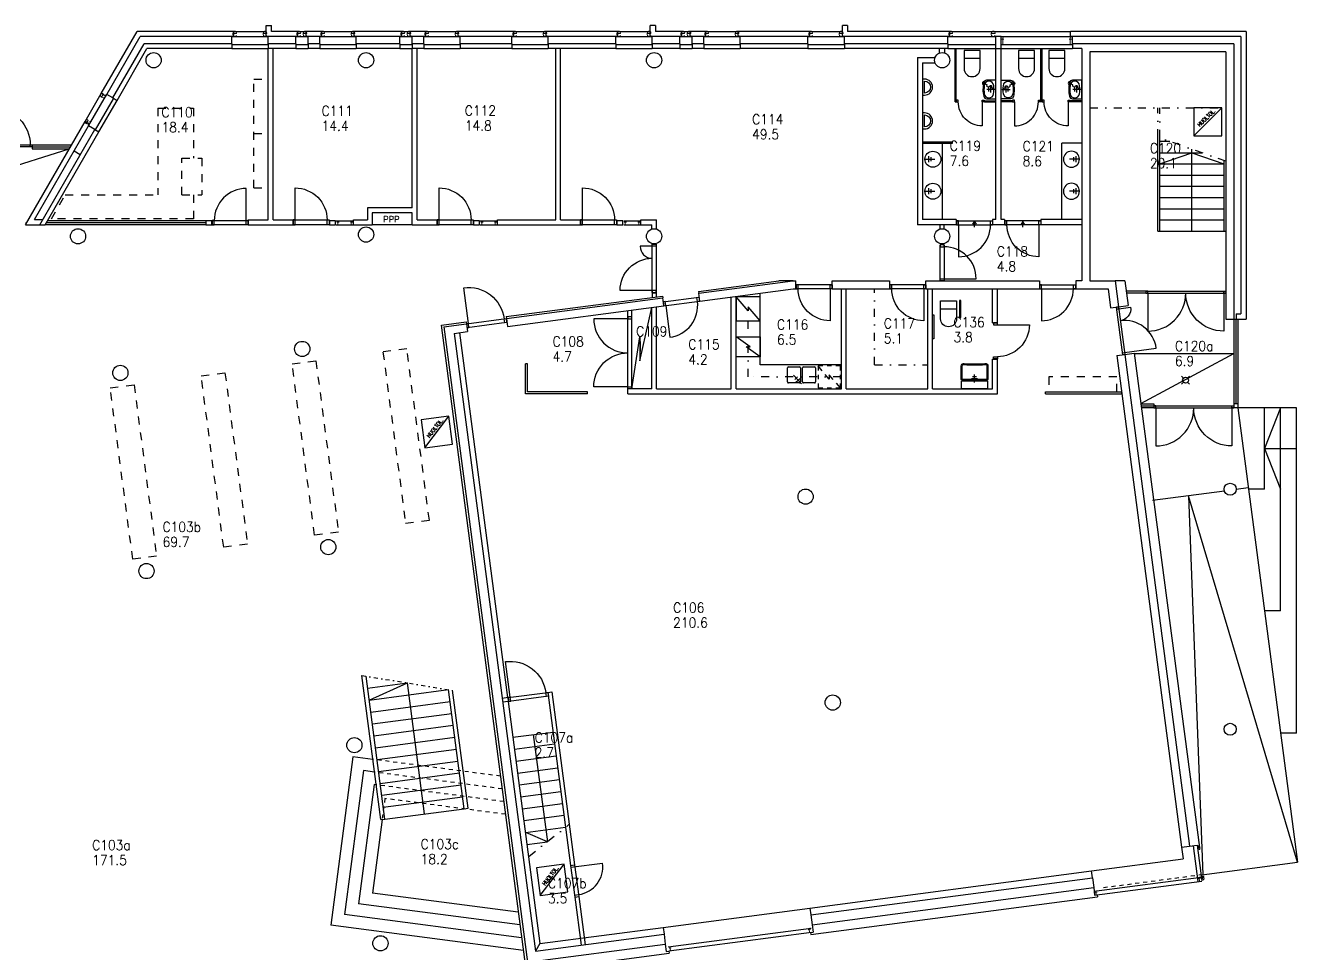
# Model space of a CAD drawing. Extents: x 8540 to 123584, y 9876 to 72527.
# Drawn here: x 91785 to 123584, y 41690 to 64910 of the extents above; entities that cross this region are included whole.
import ezdxf
from ezdxf.enums import TextEntityAlignment as Align

# ---------------------------------------------------------------- set-up
doc = ezdxf.new("R2010")
doc.units = 0
doc.header["$LTSCALE"] = 100
doc.header["$MEASUREMENT"] = 0
for name, pattern in [('KL', [2, 1, -1]), ('KP', [4, 2, -2]), ('PKL', [3, 1, -1, 0, -1]), ('PKP', [6, 2, -2, 0, -2])]:
    doc.linetypes.add(name, pattern=pattern)
for name, color, linetype in [('ART1100T0', 7, 'CONTINUOUS'), ('ART1100T3', 7, 'CONTINUOUS'), ('ART1100TB', 7, 'CONTINUOUS'), ('M00402', 7, 'CONTINUOUS'), ('M06001', 7, 'CONTINUOUS'), ('M06037', 8, 'CONTINUOUS'), ('M06041', 8, 'CONTINUOUS'), ('M06051', 3, 'CONTINUOUS'), ('M06080', 253, 'CONTINUOUS'), ('M06081', 8, 'CONTINUOUS')]:
    doc.layers.add(name, color=color, linetype=linetype)
doc.styles.add('S', font='ROMANS.shx', dxfattribs={"width": 0.8})
doc.styles.get("Standard").update_dxf_attribs({"font": 'simplex.shx'})

# ---------------------------------------------------------------- blocks, each defined once
blk = doc.blocks.new('AIOA_SAVE1')
at = {"layer": 'M06081'}
for p, q in [((0, 0), (200, 0)), ((100, 75), (100, -75)), ((150, 50), (150, -50))]:
    blk.add_line(p, q, dxfattribs=at)
blk = doc.blocks.new('AIOA_SAVS1')
at = {"layer": 'M06081'}
blk.add_lwpolyline([(0, 0), (75, -43, 1), (136, -78, -1), (198, -113), (238, -137, 1.000186), (310, -178, 1.000186), (238, -137)], format="xyb", dxfattribs=at)
blk.add_blockref('AIOA_SAVE1', (0, 0), dxfattribs=at)
blk = doc.blocks.new('AIOA_PA11151S')
at = {"layer": 'M06081'}
for points in [[(0, -235), (233.504465, -230.487788, 0.350048), (305.602562, -170.874783, 0.111918), (306.134213, 170.656116, 0.350852), (233.992412, 230.479271), (0, 235)], [(58.106337, 107.884253, 0.074902), (57.037671, -92.42681, 0.996701), (292.962329, -92.42681, 0.074902), (291.893663, 107.884253, 0.873578)]]:
    blk.add_lwpolyline(points, format="xyb", close=True, dxfattribs=at)
blk.add_blockref('AIOA_SAVS1', (25, 0), dxfattribs=at)
blk = doc.blocks.new('AIOA_SAUR1')
at = {"layer": 'M06081'}
for points in [[(50, -200, 1), (50, 200), (0, 200), (0, -200)], [(50, -150), (50, 150, -1)]]:
    blk.add_lwpolyline(points, format="xyb", close=True, dxfattribs=at)
blk = doc.blocks.new('AIOA_SAWC1')
at = {"layer": 'M06081'}
blk.add_line((250, -200), (250, 200), dxfattribs=at)
blk.add_lwpolyline([(50, 200), (500, 200, -1), (500, -200), (50, -200)], format="xyb", close=True, dxfattribs=at)
blk = doc.blocks.new('AIOA_IKK-C')
at = {"layer": 'M06041', "linetype": 'ByBlock'}
for p, q in [((0, 0), (1000, 0)), ((0, -100), (1000, -100))]:
    blk.add_line(p, q, dxfattribs=at)
at = {"layer": 'M06037', "width": 0.9, "flags": 8}
for p in [(50, 0), (950, 0)]:
    blk.add_attdef('SARANA', text='', height=50, dxfattribs=at).set_placement(p, align=Align.MIDDLE)
at = {"layer": 'M06037', "width": 0.9}
for tag, p, flags in [('IKKKDI', (50, -700), 8), ('IKKNRO', (50, -850), 8), ('IKKYLE', (50, -1000), 9)]:
    blk.add_attdef(tag, p, '', height=125, dxfattribs=dict(at, flags=flags))
at = {"layer": 'M06041', "flags": 8}
blk.add_attdef('E', (0, 0), '', height=100, dxfattribs=at)
blk.add_attdef('E', text='', height=100, dxfattribs=at).set_placement((500, 0), align=Align.CENTER)
blk.add_attdef('E', text='', height=100, dxfattribs=at).set_placement((1000, 0), align=Align.RIGHT)
blk = doc.blocks.new('AIOA_TA7')
at = {"layer": 'M06080'}
for p, q in [((-350, 175), (-350, 525)), ((-325, 550), (-50, 550)), ((0, 125), (-202, 348)), ((-25, 525), (-25, 175)), ((25, 175), (25, 525)), ((50, 550), (325, 550)), ((350, 525), (350, 175)), ((-50, 150), (-325, 150)), ((-172, 239), (-98, 307)), ((-140, 167), (-29, 268)), ((325, 150), (50, 150))]:
    blk.add_line(p, q, dxfattribs=at)
for centre, start, end in [((-325, 525), 90, 180), ((-50, 525), 360, 90), ((50, 525), 90, 180), ((325, 525), 360, 90), ((-325, 175), 180, 270), ((-50, 175), 270, 360), ((50, 175), 180, 270), ((325, 175), 270, 360)]:
    blk.add_arc(centre, 25, start, end, dxfattribs=at)
blk = doc.blocks.new('AIOA_IKK-B')
at = {"layer": 'M06041', "linetype": 'ByBlock'}
for p, q in [((0, 100), (1000, 100)), ((0, 0), (1000, 0))]:
    blk.add_line(p, q, dxfattribs=at)
at = {"layer": 'M06037', "width": 0.9}
for tag, p, flags in [('IKKYLE', (50, 875), 9), ('IKKNRO', (50, 725), 8), ('IKKKDI', (50, 575), 8)]:
    blk.add_attdef(tag, p, '', height=125, dxfattribs=dict(at, flags=flags))
at = {"layer": 'M06037', "width": 0.9, "flags": 8}
for p in [(50, 0), (950, 0)]:
    blk.add_attdef('SARANA', text='', height=50, dxfattribs=at).set_placement(p, align=Align.MIDDLE)
at = {"layer": 'M06041', "flags": 8}
blk.add_attdef('F', (0, 0), '', height=100, dxfattribs=at)
blk.add_attdef('F', text='', height=100, dxfattribs=at).set_placement((500, 0), align=Align.CENTER)
blk.add_attdef('F', text='', height=100, dxfattribs=at).set_placement((1000, 0), align=Align.RIGHT)
blk = doc.blocks.new('AIOA_SALK1')
at = {"layer": 'M06081'}
for p, q in [((-50, 50), (-100, 100)), ((50, 50), (100, 100)), ((-100, -100), (-50, -50)), ((100, -100), (50, -50))]:
    blk.add_line(p, q, dxfattribs=at)
blk.add_circle((0, 0), 75, dxfattribs=at)
blk = doc.blocks.new('AIOA_PA12820')
at = {"layer": 'M06081'}
blk.add_lwpolyline([(0, -325), (0, 325), (200, 325), (200, -325)], close=True, dxfattribs=at)
for points in [[(210, -285), (210, 285, -0.414214), (260, 335), (567.193838, 335, -0.441413), (636.898038, 258.571583, 0.046014), (636.898038, -258.571583, -0.441413), (567.193838, -335), (260, -335, -0.414214)], [(235, -285), (235, 285, -0.414214), (260, 310), (567.193838, 310, -0.441413), (612.003681, 260.867446, 0.046014), (612.003681, -260.867446, -0.441413), (567.193838, -310), (260, -310, -0.414214)]]:
    blk.add_lwpolyline(points, format="xyb", close=True, dxfattribs=at)
blk.add_blockref('AIOA_SAVE1', (160, 0), dxfattribs=at)
blk = doc.blocks.new('ALLAS')
at = {"layer": 'M06080'}
for p, q in [((-200, 3), (47, 3)), ((-110, 78), (-110, -72)), ((-54, 53), (-54, -47))]:
    blk.add_line(p, q, dxfattribs=at)
blk.add_circle((0, 0), 200, dxfattribs=at)
blk = doc.blocks.new('AIOA_HUONE')
at = {"layer": 'ART1100T0', "width": 0.9}
blk.add_attdef('HNENUM', (56, 73), '', height=250, dxfattribs=at)
at = {"layer": 'ART1100T3', "width": 0.9}
blk.add_attdef('HNEALA', (56, -302), '', height=250, dxfattribs=at)

msp = doc.modelspace()

# ---------------------------------------------------------------- linework, layer by layer
at = {"layer": 'M00402'}
for p, q in [((101455, 59930), (100455, 59930)), ((109850, 57775), (109550, 58125)), ((110150, 57525), (109850, 57875)), ((109850, 57875), (109850, 57775)), ((111704, 56281), (111605, 56400)), ((111880, 56070), (111780, 56189)), ((111979, 56061), (111880, 56180)), ((111880, 56180), (111880, 56070)), ((112155, 55850), (112055, 55969))]:
    msp.add_line(p, q, dxfattribs=at)
for points in [[(106940, 55825), (107140, 57125), (107140, 56525), (107440, 57864)], [(110150, 56625), (109800, 56875), (109900, 56875), (109550, 57125)]]:
    msp.add_lwpolyline(points, dxfattribs=at)
at = {"layer": 'M06001'}
for p, q in [((97805, 64910), (97935, 64910)), ((97805, 64630), (97805, 64910)), ((97935, 64760), (97935, 64910)), ((107405, 64630), (107405, 64910)), ((107535, 64910), (107405, 64910)), ((107535, 64910), (107535, 64760)), ((112205, 64630), (112205, 64910)), ((112335, 64910), (112205, 64910)), ((112335, 64910), (112335, 64760)), ((93679, 63210), (94574, 64760)), ((93791, 63145), (94649, 64630)), ((96995, 64760), (94574, 64760)), ((96995, 64630), (94649, 64630)), ((96945, 64450), (96945, 64630)), ((96995, 64630), (96995, 64760)), ((98595, 64630), (97805, 64630)), ((97855, 64450), (97855, 64630)), ((98595, 64760), (97935, 64760)), ((98545, 64450), (98545, 64630)), ((98595, 64630), (98595, 64760)), ((99195, 64760), (98805, 64760)), ((98805, 64630), (98805, 64760)), ((99195, 64630), (98805, 64630)), ((98855, 64450), (98855, 64630)), ((99145, 64450), (99145, 64630)), ((99195, 64630), (99195, 64760)), ((100005, 64630), (100005, 64760)), ((101195, 64760), (100005, 64760)), ((101195, 64630), (100005, 64630)), ((100055, 64450), (100055, 64630)), ((101145, 64450), (101145, 64630)), ((101195, 64630), (101195, 64760)), ((101795, 64760), (101405, 64760)), ((101405, 64630), (101405, 64760)), ((101795, 64630), (101405, 64630)), ((101455, 64450), (101455, 64630)), ((101745, 64450), (101745, 64630)), ((101795, 64630), (101795, 64760)), ((102605, 64630), (102605, 64760)), ((103995, 64760), (102605, 64760)), ((103995, 64630), (102605, 64630)), ((102655, 64450), (102655, 64630)), ((103945, 64450), (103945, 64630)), ((103995, 64630), (103995, 64760)), ((104805, 64630), (104805, 64760)), ((106595, 64760), (104805, 64760)), ((106595, 64630), (104805, 64630)), ((104855, 64450), (104855, 64630)), ((106545, 64450), (106545, 64630)), ((106595, 64630), (106595, 64760)), ((108195, 64630), (107405, 64630)), ((107455, 64450), (107455, 64630)), ((108195, 64760), (107535, 64760)), ((108145, 64450), (108145, 64630)), ((108195, 64630), (108195, 64760)), ((108795, 64760), (108405, 64760)), ((108405, 64630), (108405, 64760)), ((108405, 64630), (108405, 64760)), ((108795, 64630), (108405, 64630)), ((108455, 64450), (108455, 64630)), ((108745, 64450), (108745, 64630)), ((108795, 64630), (108795, 64760)), ((109605, 64630), (109605, 64760)), ((111395, 64760), (109605, 64760)), ((111395, 64630), (109605, 64630)), ((109655, 64450), (109655, 64630)), ((111345, 64450), (111345, 64630)), ((111395, 64630), (111395, 64760)), ((114895, 64630), (112205, 64630)), ((112255, 64450), (112255, 64630)), ((114895, 64760), (112335, 64760)), ((114845, 64450), (114845, 64630)), ((114895, 64630), (114895, 64760)), ((116045, 64330), (116045, 64630)), ((116175, 64630), (116045, 64630)), ((116175, 64330), (116175, 64630)), ((122300, 64760), (117905, 64760)), ((117905, 64630), (117905, 64760)), ((122170, 64630), (117905, 64630)), ((117955, 64450), (117955, 64630)), ((122170, 64630), (122170, 57700)), ((122300, 64760), (122300, 57570)), ((93972, 63098), (94753, 64450)), ((94076, 63038), (94822, 64330)), ((96945, 64450), (94753, 64450)), ((96945, 64330), (94822, 64330)), ((96945, 64450), (96945, 64330)), ((97855, 64450), (97855, 64330)), ((98545, 64450), (97855, 64450)), ((97855, 60050), (97855, 64330)), ((98545, 64330), (97855, 64330)), ((97975, 60050), (97975, 64330)), ((98545, 64450), (98545, 64330)), ((99145, 64450), (98855, 64450)), ((98855, 64450), (98855, 64330)), ((99145, 64330), (98855, 64330)), ((99145, 64450), (99145, 64330)), ((100055, 64450), (100055, 64330)), ((101145, 64450), (100055, 64450)), ((101145, 64330), (100055, 64330)), ((101145, 64450), (101145, 64330)), ((101745, 64450), (101455, 64450)), ((101455, 64450), (101455, 64330)), ((101745, 64330), (101455, 64330)), ((101455, 60350), (101455, 64330)), ((101575, 60050), (101575, 64330)), ((101745, 64450), (101745, 64330)), ((102655, 64450), (102655, 64330)), ((103945, 64450), (102655, 64450)), ((103945, 64330), (102655, 64330)), ((103945, 64450), (103945, 64330)), ((104855, 64450), (104855, 64330)), ((106545, 64450), (104855, 64450)), ((106545, 64330), (104855, 64330)), ((105040, 60050), (105040, 64330)), ((105160, 60050), (105160, 64330)), ((106545, 64450), (106545, 64330)), ((107455, 64450), (107455, 64330)), ((108145, 64450), (107455, 64450)), ((108145, 64330), (107455, 64330)), ((108145, 64450), (108145, 64330)), ((108745, 64450), (108455, 64450)), ((108455, 64450), (108455, 64330)), ((108745, 64330), (108455, 64330)), ((108745, 64450), (108745, 64330)), ((109655, 64450), (109655, 64330)), ((111345, 64450), (109655, 64450)), ((111345, 64330), (109655, 64330)), ((111345, 64450), (111345, 64330)), ((112255, 64450), (112255, 64330)), ((114845, 64450), (112255, 64450)), ((114845, 64330), (112255, 64330)), ((114635, 64219), (114635, 64330)), ((114765, 64219), (114765, 64330)), ((114845, 64450), (114845, 64330)), ((116045, 60060), (116045, 64330)), ((116045, 64330), (116175, 64330)), ((116175, 60060), (116175, 64330)), ((121990, 64450), (117955, 64450)), ((117955, 64450), (117955, 64330)), ((118190, 64330), (117955, 64330)), ((118190, 64330), (118190, 58530)), ((121790, 64250), (118390, 64250)), ((118390, 64250), (118390, 58530)), ((121790, 64250), (121790, 57570)), ((121990, 64450), (121990, 57570)), ((114080, 64105), (114080, 59930)), ((114080, 64105), (114521, 64105)), ((114210, 63975), (114210, 60060)), ((114210, 63975), (114521, 63975)), ((93791, 63145), (93679, 63210)), ((93972, 63098), (93816, 63188)), ((93972, 63098), (94076, 63038)), ((91785, 59930), (93274, 62508)), ((92010, 60060), (93386, 62443)), ((93386, 62443), (93274, 62508)), ((93517, 62310), (93361, 62400)), ((92143, 59930), (93517, 62310)), ((92282, 59930), (93621, 62250)), ((93517, 62310), (93621, 62250)), ((93000, 61774), (93156, 61684)), ((101455, 60350), (100335, 60350)), ((100335, 60350), (100335, 60050)), ((100455, 60230), (100455, 59930)), ((101455, 60230), (100455, 60230)), ((101455, 59930), (101455, 60230)), ((91785, 59930), (92143, 59930)), ((92010, 60060), (92218, 60060)), ((92143, 59930), (92282, 59930)), ((97355, 59930), (97355, 60050)), ((97355, 60050), (97855, 60050)), ((97355, 59930), (98475, 59930)), ((97975, 60050), (98475, 60050)), ((98475, 59930), (98475, 60050)), ((99985, 59930), (99985, 60050)), ((99985, 60050), (100335, 60050)), ((99985, 59930), (100455, 59930)), ((101455, 59930), (102075, 59930)), ((101575, 60050), (102075, 60050)), ((102075, 59930), (102075, 60050)), ((103585, 59930), (103585, 60050)), ((103585, 60050), (105040, 60050)), ((103585, 59930), (105685, 59930)), ((105160, 60050), (105660, 60050)), ((105660, 59930), (105660, 60050)), ((107170, 59930), (107170, 60050)), ((107170, 60050), (107560, 60050)), ((107170, 59930), (107440, 59930)), ((107440, 59820), (107440, 59930)), ((107560, 59820), (107560, 60050)), ((115050, 59930), (114080, 59930)), ((115050, 60060), (114210, 60060)), ((114650, 59823), (114650, 59930)), ((114750, 59823), (114750, 59930)), ((115050, 60060), (115050, 59930)), ((116045, 60060), (115960, 60060)), ((115960, 60060), (115960, 59930)), ((116260, 59930), (115960, 59930)), ((116260, 60060), (116175, 60060)), ((116260, 60060), (116260, 59930)), ((118190, 60060), (117170, 60060)), ((117170, 60060), (117170, 59930)), ((118190, 59930), (117170, 59930)), ((108610, 58265), (110620, 58530)), ((108616, 58221), (110965, 58530)), ((110976, 58530), (110620, 58530)), ((110965, 58530), (111040, 58530)), ((111040, 58330), (111040, 58530)), ((111950, 58530), (113380, 58530)), ((111950, 58330), (111950, 58530)), ((113380, 58530), (113380, 58330)), ((114290, 58330), (114290, 58530)), ((114290, 58530), (117130, 58530)), ((117130, 58530), (117130, 58330)), ((118040, 58530), (118040, 58330)), ((118190, 58530), (118040, 58530)), ((118390, 58530), (119023, 58530)), ((119023, 58530), (119108, 57878)), ((119265, 58530), (119023, 58530)), ((119265, 58530), (119346, 57909)), ((107450, 58230), (107450, 58113)), ((107450, 58230), (107555, 58230)), ((107555, 58230), (107555, 58126)), ((108610, 58265), (108616, 58221)), ((108642, 58023), (108616, 58221)), ((108642, 58023), (110978, 58330)), ((110978, 58330), (111040, 58330)), ((111950, 58330), (113380, 58330)), ((112180, 55825), (112180, 58330)), ((112300, 55825), (112300, 58330)), ((114290, 58330), (117130, 58330)), ((114340, 55825), (114340, 58330)), ((114460, 55825), (114460, 58330)), ((115960, 57480), (115960, 58330)), ((116080, 57480), (116080, 58330)), ((118040, 58330), (118847, 58330)), ((118847, 58330), (118910, 57852)), ((103805, 57633), (107708, 58147)), ((103811, 57588), (107714, 58102)), ((103837, 57390), (107740, 57904)), ((107560, 55825), (107560, 57877)), ((107708, 58147), (107714, 58102)), ((107740, 57904), (107714, 58102)), ((109430, 55825), (109430, 58126)), ((109550, 55825), (109550, 58142)), ((118910, 57852), (119108, 57878)), ((119108, 57878), (119346, 57909)), ((103805, 57633), (103811, 57588)), ((103811, 57588), (103837, 57390)), ((106840, 57625), (106840, 57785)), ((106940, 57625), (106940, 57798)), ((107440, 55825), (107440, 57864)), ((121790, 57570), (121990, 57570)), ((121990, 57570), (122050, 57570)), ((122050, 57700), (122050, 57570)), ((122050, 57700), (122170, 57700)), ((122050, 57570), (122300, 57570)), ((102174, 57418), (104302, 41254)), ((102189, 57420), (102804, 57501)), ((102240, 57381), (102810, 57456)), ((102240, 57381), (104331, 41500)), ((102506, 57215), (102836, 57258)), ((102804, 57501), (102810, 57456)), ((102810, 57456), (102836, 57258)), ((115960, 57480), (116080, 57480)), ((102506, 57215), (104539, 41773)), ((119067, 56662), (119265, 56688)), ((119067, 56662), (120685, 44373)), ((119265, 56688), (119503, 56719)), ((119265, 56688), (120883, 44399)), ((119503, 56719), (121129, 44366)), ((104285, 55705), (104285, 56455)), ((104335, 56455), (104285, 56455)), ((104335, 55755), (104335, 56455)), ((115960, 55825), (115960, 56570)), ((115960, 56570), (116080, 56570)), ((116080, 55705), (116080, 56570)), ((105838, 55705), (104285, 55705)), ((105838, 55755), (104335, 55755)), ((105838, 55705), (105838, 55755)), ((106840, 55705), (106840, 55825)), ((107440, 55825), (106840, 55825)), ((106840, 55705), (116080, 55705)), ((107560, 55825), (109430, 55825)), ((109550, 55825), (112180, 55825)), ((112300, 55825), (114340, 55825)), ((114460, 55825), (115960, 55825)), ((117286, 55755), (119186, 55755)), ((117286, 55705), (117286, 55755)), ((117286, 55705), (119186, 55705)), ((119186, 55755), (119186, 55705)), ((103843, 48111), (103707, 48093)), ((103843, 48111), (103856, 48012)), ((104844, 48243), (104943, 48256)), ((104844, 48243), (105413, 43920)), ((104943, 48256), (105512, 43933)), ((103856, 48012), (103720, 47994)), ((120685, 44373), (120883, 44399)), ((120883, 44399), (121071, 44424)), ((121071, 44424), (121080, 44359)), ((121080, 44359), (121129, 44366)), ((105413, 43920), (105512, 43933)), ((111417, 42679), (118456, 43605)), ((118456, 43605), (118488, 43364)), ((111448, 42437), (118488, 43364)), ((118488, 43364), (118512, 43175)), ((105518, 43127), (105617, 43140)), ((105518, 43127), (105676, 41923)), ((105617, 43140), (105775, 41936)), ((111415, 42190), (118583, 43134)), ((118512, 43175), (118577, 43184)), ((118577, 43184), (118583, 43134)), ((111417, 42679), (111448, 42437)), ((111448, 42437), (111473, 42248)), ((104539, 41773), (107748, 42196)), ((107748, 42196), (107780, 41954)), ((111409, 42240), (111473, 42248)), ((111409, 42240), (111415, 42190)), ((104302, 41254), (107876, 41724)), ((104331, 41500), (107780, 41954)), ((107780, 41954), (107805, 41766)), ((107805, 41766), (107869, 41774)), ((107869, 41774), (107876, 41724))]:
    msp.add_line(p, q, dxfattribs=at)
for centre, radius in [((94989, 64040), 190), ((100300, 64040), 190), ((107500, 64040), 190), ((114700, 64040), 190), ((93100, 59640), 190), ((100300, 59683), 190), ((107500, 59640), 190), ((114700, 59640), 190), ((98704, 56825), 190), ((94158, 56227), 190), ((121900, 53320), 150), ((111287, 53134), 190), ((99356, 51874), 190), ((94810, 51275), 190), ((111965, 47987), 190), ((121900, 47320), 150), ((100008, 46922), 190), ((100659, 41971), 190)]:
    msp.add_circle(centre, radius, dxfattribs=at)
at = {"layer": 'M06037', "linetype": 'PKP'}
for p, q in [((118390, 62850), (121790, 62850)), ((120090, 62117), (120090, 62850)), ((120140, 62099), (120140, 62850)), ((121790, 61520), (120090, 62117)), ((104375, 44147), (105379, 44945))]:
    msp.add_line(p, q, dxfattribs=at)
at = {"layer": 'M06037'}
for p, q in [((120990, 62150), (121690, 62850)), ((120090, 59770), (120090, 62117)), ((120140, 59770), (120140, 62099)), ((120394, 62010), (120140, 62010)), ((87202, 60030), (92882, 61830)), ((120140, 61730), (121191, 61730)), ((120940, 59770), (120940, 61818)), ((120140, 61450), (121740, 61450)), ((121740, 61538), (121740, 59770)), ((120140, 61170), (121740, 61170)), ((120140, 60890), (121740, 60890)), ((120140, 60610), (121740, 60610)), ((120140, 60330), (121740, 60330)), ((120140, 60050), (121740, 60050)), ((120090, 59770), (121790, 59770)), ((102636, 57232), (103837, 48111)), ((119504, 56715), (121990, 56715)), ((119668, 55465), (121990, 56715)), ((122090, 55350), (123584, 43997)), ((123557, 55350), (122090, 55350)), ((122757, 53320), (122757, 55350)), ((123157, 55350), (122757, 54335)), ((123157, 50283), (123157, 55350)), ((123557, 47220), (123557, 55350)), ((101767, 54357), (102370, 55142)), ((122757, 54335), (123557, 54335)), ((122757, 54335), (123157, 53320)), ((121757, 53275), (119957, 53038)), ((123584, 43997), (120857, 53156)), ((120857, 53156), (121214, 43685)), ((122352, 53353), (122049, 53313)), ((122757, 53320), (122357, 53320)), ((123157, 50283), (122756, 50283)), ((100671, 45064), (100197, 48665)), ((100770, 45077), (100300, 48648)), ((100339, 48347), (101336, 48478)), ((100376, 48049), (101336, 48478)), ((101761, 45206), (101336, 48478)), ((100378, 48049), (102361, 48311)), ((102754, 45335), (102361, 48311)), ((102853, 45348), (102464, 48294)), ((100418, 47752), (102400, 48013)), ((100457, 47455), (102440, 47716)), ((103850, 48011), (104646, 41965)), ((100496, 47157), (102479, 47419)), ((100535, 46860), (102518, 47121)), ((103968, 47119), (104975, 47252)), ((104479, 47186), (104831, 44509)), ((123557, 47220), (123160, 47220)), ((100574, 46562), (102557, 46824)), ((104007, 46822), (105014, 46954)), ((99970, 46635), (99416, 42427)), ((100473, 46569), (99970, 46635)), ((100614, 46265), (102596, 46526)), ((104046, 46524), (105053, 46657)), ((100237, 46287), (99764, 42694)), ((100514, 46250), (100237, 46287)), ((100653, 45967), (102636, 46229)), ((104085, 46227), (105092, 46359)), ((100503, 45939), (100111, 42961)), ((100556, 45932), (100503, 45939)), ((100692, 45670), (102675, 45931)), ((104124, 45929), (105131, 46062)), ((100731, 45373), (102714, 45634)), ((104164, 45632), (105170, 45764)), ((100770, 45077), (102754, 45335)), ((102754, 45335), (102853, 45348)), ((104203, 45335), (105209, 45467)), ((104242, 45037), (105249, 45170)), ((100701, 45068), (100459, 43228)), ((100671, 45064), (100770, 45077)), ((104281, 44740), (105288, 44872)), ((104831, 44509), (104296, 44742)), ((104320, 44442), (104831, 44509)), ((104651, 43166), (105254, 43952)), ((121190, 43682), (123584, 43997)), ((111394, 42853), (118433, 43780)), ((118456, 43605), (118433, 43780)), ((104147, 42430), (100111, 42961)), ((104105, 42748), (100459, 43228)), ((104189, 42112), (99764, 42694)), ((111394, 42853), (111417, 42679)), ((104231, 41793), (99416, 42427)), ((104646, 41965), (107725, 42370)), ((107725, 42370), (107748, 42196)), ((104646, 41965), (104539, 41773))]:
    msp.add_line(p, q, dxfattribs=at)
at = {"layer": 'M06037', "linetype": 'PKL'}
msp.add_line((100197, 48665), (102464, 48294), dxfattribs=at)
at = {"layer": 'M06037', "linetype": 'KL'}
for p, q in [((103657, 46149), (100473, 46569)), ((103699, 45831), (100514, 46250)), ((103741, 45513), (100556, 45932)), ((100770, 45591), (100701, 45068)), ((103783, 45195), (100770, 45591)), ((121214, 43685), (118732, 43358))]:
    msp.add_line(p, q, dxfattribs=at)
at = {"layer": 'M06037'}
for points in [[(120990, 62150), (121690, 62150), (121690, 62850), (120990, 62850)], [(101767, 54357), (102461, 54448), (102370, 55142), (101676, 55051)], [(104651, 43166), (105345, 43258), (105254, 43952), (104560, 43860)]]:
    msp.add_lwpolyline(points, close=True, dxfattribs=at)
msp.add_lwpolyline([(120140, 61450), (120940, 61730), (121740, 61450)], dxfattribs=at)
at = {"layer": 'M06041'}
for p, q in [((96995, 64760), (97805, 64760)), ((98595, 64760), (98805, 64760)), ((99195, 64760), (100005, 64760)), ((101195, 64760), (101405, 64760)), ((101795, 64760), (102605, 64760)), ((103995, 64760), (104805, 64760)), ((106595, 64760), (107405, 64760)), ((108195, 64760), (108405, 64760)), ((108795, 64760), (109605, 64760)), ((111395, 64760), (112205, 64760)), ((114895, 64760), (117905, 64760)), ((96945, 64330), (97855, 64330)), ((98545, 64330), (98855, 64330)), ((99145, 64330), (100055, 64330)), ((101145, 64330), (101455, 64330)), ((101745, 64330), (102655, 64330)), ((103945, 64330), (104855, 64330)), ((106545, 64330), (107455, 64330)), ((108145, 64330), (108455, 64330)), ((108745, 64330), (109655, 64330)), ((111345, 64330), (112255, 64330)), ((114845, 64330), (116045, 64330)), ((116175, 64330), (117955, 64330)), ((93274, 62508), (93679, 63210)), ((93621, 62250), (94076, 63038)), ((91954, 61930), (92940, 61930)), ((91954, 61880), (92911, 61880)), ((91954, 61880), (91954, 61830)), ((91954, 61830), (92882, 61830)), ((96295, 59930), (92282, 59930)), ((96295, 59980), (92311, 59980)), ((96295, 60030), (92339, 60030)), ((119790, 58270), (119299, 58270)), ((119790, 58220), (119305, 58220)), ((121990, 57570), (121990, 55350)), ((122040, 57570), (122040, 55450)), ((122090, 57570), (122090, 55350)), ((119670, 55450), (119990, 55450)), ((119677, 55400), (119990, 55400)), ((119990, 55350), (119683, 55350)), ((119990, 55450), (119990, 55400)), ((122090, 55450), (121990, 55450)), ((122090, 55350), (121990, 55350)), ((120685, 44373), (120723, 44081)), ((118433, 43780), (120723, 44081)), ((107725, 42370), (111394, 42853))]:
    msp.add_line(p, q, dxfattribs=at)
at = {"layer": 'M06051', "linetype": 'ByBlock'}
for p, q in [((115052, 63000), (115052, 63040)), ((115102, 63040), (115052, 63040)), ((115052, 63040), (115052, 63000)), ((115052, 63000), (115102, 63000)), ((115102, 63000), (115102, 63040)), ((115702, 63000), (115702, 63040)), ((115702, 63040), (115752, 63040)), ((115752, 63000), (115702, 63000)), ((115752, 63000), (115752, 63040)), ((115752, 63040), (115752, 63000)), ((116457, 63040), (116457, 63000)), ((116507, 63040), (116457, 63040)), ((116457, 63040), (116457, 63000)), ((116457, 63000), (116507, 63000)), ((116507, 63000), (116507, 63040)), ((117107, 63000), (117107, 63040)), ((117107, 63040), (117157, 63040)), ((117157, 63000), (117107, 63000)), ((117157, 63040), (117157, 63000)), ((117157, 63040), (117157, 63000)), ((117197, 63000), (117197, 63040)), ((117247, 63040), (117197, 63040)), ((117197, 63040), (117197, 63000)), ((117197, 63000), (117247, 63000)), ((117247, 63000), (117247, 63040)), ((117847, 63000), (117847, 63040)), ((117847, 63040), (117897, 63040)), ((117897, 63000), (117847, 63000)), ((117897, 63000), (117897, 63040)), ((117897, 63040), (117897, 63000)), ((90954, 61930), (91954, 61930)), ((91954, 61880), (90954, 61880)), ((91904, 61880), (91904, 61930)), ((91904, 61930), (91954, 61930)), ((91954, 61880), (91904, 61880)), ((91954, 61930), (91954, 61880)), ((96455, 60035), (97355, 60035)), ((96505, 60035), (96455, 60035)), ((96455, 60035), (96455, 59930)), ((97355, 59930), (96455, 59930)), ((96455, 59930), (96505, 59930)), ((96505, 59930), (96505, 60035)), ((97305, 59930), (97305, 60035)), ((97305, 60035), (97355, 60035)), ((97355, 59930), (97305, 59930)), ((97355, 60035), (97355, 59930)), ((98475, 60050), (99375, 60050)), ((98525, 60050), (98475, 60050)), ((98475, 60050), (98475, 59930)), ((99375, 59930), (98475, 59930)), ((98475, 59930), (98525, 59930)), ((98525, 59930), (98525, 60050)), ((99325, 59930), (99325, 60050)), ((99325, 60050), (99375, 60050)), ((99375, 59930), (99325, 59930)), ((99375, 60050), (99375, 59930)), ((102075, 60050), (102975, 60050)), ((102125, 60050), (102075, 60050)), ((102075, 60050), (102075, 59930)), ((102975, 59930), (102075, 59930)), ((102075, 59930), (102125, 59930)), ((102125, 59930), (102125, 60050)), ((102925, 59930), (102925, 60050)), ((102925, 60050), (102975, 60050)), ((102975, 59930), (102925, 59930)), ((102975, 60050), (102975, 59930)), ((105660, 60050), (106560, 60050)), ((105710, 60050), (105660, 60050)), ((105660, 60050), (105660, 59930)), ((106560, 59930), (105660, 59930)), ((105660, 59930), (105710, 59930)), ((105710, 59930), (105710, 60050)), ((106510, 59930), (106510, 60050)), ((106510, 60050), (106560, 60050)), ((106560, 59930), (106510, 59930)), ((106560, 60050), (106560, 59930)), ((115060, 60030), (115960, 60030)), ((115060, 59930), (115960, 59930)), ((117170, 60030), (116270, 60030)), ((117170, 59930), (116270, 59930)), ((107450, 58240), (107450, 59440)), ((107450, 59440), (107555, 59440)), ((107450, 59390), (107450, 59440)), ((107555, 59390), (107450, 59390)), ((107555, 59440), (107555, 58240)), ((107555, 59440), (107555, 59390)), ((114650, 58530), (114650, 59430)), ((114750, 59430), (114750, 58530)), ((107555, 58290), (107450, 58290)), ((107450, 58290), (107450, 58240)), ((107450, 58240), (107555, 58240)), ((107555, 58240), (107555, 58290)), ((111950, 58430), (111050, 58430)), ((111950, 58330), (111050, 58330)), ((114290, 58430), (113390, 58430)), ((114290, 58330), (113390, 58330)), ((117130, 58430), (118030, 58430)), ((117130, 58330), (118030, 58330)), ((119790, 58270), (121790, 58270)), ((119840, 58270), (119790, 58270)), ((119790, 58270), (119790, 58220)), ((119790, 58220), (121790, 58220)), ((119790, 58220), (119840, 58220)), ((119840, 58220), (119840, 58270)), ((121740, 58270), (121790, 58270)), ((121740, 58220), (121740, 58270)), ((121790, 58220), (121740, 58220)), ((121790, 58270), (121790, 58220)), ((107727, 58003), (108619, 58120)), ((107740, 57904), (108632, 58021)), ((119108, 57878), (119059, 57871)), ((119108, 57878), (119265, 56688)), ((119115, 57828), (119108, 57878)), ((102810, 57456), (103801, 57587)), ((106840, 55825), (106840, 57625)), ((106940, 55825), (106940, 57625)), ((119216, 56682), (119059, 57871)), ((119059, 57871), (119065, 57822)), ((119065, 57822), (119115, 57828)), ((103814, 57488), (102823, 57357)), ((115980, 57480), (116080, 57480)), ((119209, 56731), (119259, 56738)), ((119216, 56682), (119209, 56731)), ((119265, 56688), (119216, 56682)), ((119259, 56738), (119265, 56688)), ((115980, 56580), (116080, 56580)), ((119990, 55400), (121990, 55400)), ((120040, 55400), (119990, 55400)), ((119990, 55400), (119990, 55350)), ((119990, 55350), (121990, 55350)), ((119990, 55350), (120040, 55350)), ((120040, 55350), (120040, 55400)), ((121940, 55350), (121940, 55400)), ((121940, 55400), (121990, 55400)), ((121990, 55350), (121940, 55350)), ((121990, 55400), (121990, 55350)), ((103853, 48113), (104844, 48243)), ((104857, 48144), (103866, 48013))]:
    msp.add_line(p, q, dxfattribs=at)
at = {"layer": 'M06051'}
for p, q in [((91785, 59980), (91814, 59980)), ((96445, 60030), (96295, 60030)), ((96295, 60030), (96295, 59930)), ((96295, 59930), (96445, 59930)), ((96445, 59930), (96445, 60030)), ((99535, 60030), (99385, 60030)), ((99385, 60030), (99385, 59930)), ((99385, 59930), (99535, 59930)), ((99535, 59930), (99535, 60030)), ((103135, 60030), (102985, 60030)), ((102985, 60030), (102985, 59930)), ((102985, 59930), (103135, 59930)), ((103135, 59930), (103135, 60030)), ((106720, 60030), (106570, 60030)), ((106570, 60030), (106570, 59930)), ((106570, 59930), (106720, 59930)), ((106720, 59930), (106720, 60030)), ((115469, 59946), (115510, 60014)), ((115510, 59867), (115510, 60014)), ((115510, 60014), (115550, 59946)), ((116720, 60014), (116679, 59946)), ((116760, 59946), (116720, 60014)), ((116720, 59867), (116720, 60014)), ((105413, 43920), (105518, 43127)), ((105420, 43871), (106213, 43975)), ((105512, 43933), (105617, 43140)), ((105511, 43177), (105610, 43190))]:
    msp.add_line(p, q, dxfattribs=at)
at = {"layer": 'M06051', "linetype": 'ByBlock'}
for points in [[(115702, 63000), (115702, 62400, -0.414214), (115102, 63000, -0.671351)], [(116507, 63000), (116507, 62400, 0.414214), (117107, 63000, 0.671351)], [(117847, 63000), (117847, 62400, -0.414214), (117247, 63000, -0.671351)], [(91004, 61930), (91004, 62830, -0.414214), (91904, 61930, -0.671351)], [(97305, 60035), (97305, 60835, 0.414214), (96505, 60035, 0.671351)], [(98525, 60050), (98525, 60850, -0.414214), (99325, 60050, -0.671351)], [(102125, 60050), (102125, 60850, -0.414214), (102925, 60050, -0.671351)], [(105710, 60050), (105710, 60850, -0.414214), (106510, 60050, -0.671351)], [(115110, 59930), (115110, 59130, 0.414214), (115910, 59930, 0.671351)], [(117120, 59930), (117120, 59130, -0.414214), (116320, 59930, -0.671351)], [(107450, 59390), (107150, 59390, 0.414214), (107450, 59090, 0.671351)], [(114750, 58580), (115550, 58580, 0.414214), (114750, 59380, 0.671351)], [(107450, 58290), (106650, 58290, -0.414214), (107450, 59090, -0.671351)], [(102859, 57463), (102742, 58355, -0.414214), (103751, 57580, -0.671351)], [(111900, 58330), (111900, 57530, -0.414214), (111100, 58330, -0.671351)], [(114240, 58330), (114240, 57530, -0.414214), (113440, 58330, -0.671351)], [(117180, 58330), (117180, 57530, 0.414214), (117980, 58330, 0.671351)], [(119840, 58220), (119840, 57270, 0.414214), (120790, 58220, 0.671351)], [(121740, 58220), (121740, 57270, -0.414214), (120790, 58220, -0.671351)], [(107790, 57910), (107894, 57117, 0.414214), (108583, 58015, 0.671351)], [(106840, 57575), (105990, 57575, 0.414214), (106840, 56725, 0.671351)], [(119115, 57828), (119412, 57867, -0.414214), (119154, 57531, -0.671351)], [(116080, 57430), (116880, 57430, -0.414214), (116080, 56630, -0.671351)], [(119259, 56738), (120052, 56842, 0.414214), (119154, 57531, 0.671351)], [(106840, 55875), (105990, 55875, -0.414214), (106840, 56725, -0.671351)], [(120040, 55350), (120040, 54400, 0.414214), (120990, 55350, 0.671351)], [(121940, 55350), (121940, 54400, -0.414214), (120990, 55350, -0.671351)], [(103902, 48119), (103785, 49011, -0.414214), (104794, 48237, -0.671351)]]:
    msp.add_lwpolyline(points, format="xyb", dxfattribs=at)
for points in [[(115060, 59930), (115110, 59930), (115110, 60030), (115060, 60030)], [(115960, 59930), (115910, 59930), (115910, 60030), (115960, 60030)], [(116270, 59930), (116320, 59930), (116320, 60030), (116270, 60030)], [(117170, 59930), (117120, 59930), (117120, 60030), (117170, 60030)], [(114650, 59430), (114650, 59380), (114750, 59380), (114750, 59430)], [(114650, 58530), (114650, 58580), (114750, 58580), (114750, 58530)], [(111050, 58330), (111100, 58330), (111100, 58430), (111050, 58430)], [(111950, 58330), (111900, 58330), (111900, 58430), (111950, 58430)], [(113390, 58330), (113440, 58330), (113440, 58430), (113390, 58430)], [(114290, 58330), (114240, 58330), (114240, 58430), (114290, 58430)], [(117130, 58330), (117180, 58330), (117180, 58430), (117130, 58430)], [(118030, 58330), (117980, 58330), (117980, 58430), (118030, 58430)], [(107740, 57904), (107790, 57910), (107777, 58009), (107727, 58003)], [(108632, 58021), (108583, 58015), (108570, 58114), (108619, 58120)], [(103814, 57488), (103765, 57481), (103751, 57580), (103801, 57587)], [(106840, 57625), (106840, 57575), (106940, 57575), (106940, 57625)], [(102823, 57357), (102872, 57364), (102859, 57463), (102810, 57456)], [(115980, 57480), (115980, 57430), (116080, 57430), (116080, 57480)], [(115980, 56580), (115980, 56630), (116080, 56630), (116080, 56580)], [(106840, 55825), (106840, 55875), (106940, 55875), (106940, 55825)], [(103866, 48013), (103915, 48020), (103902, 48119), (103853, 48113)], [(104857, 48144), (104807, 48137), (104794, 48237), (104844, 48243)]]:
    msp.add_lwpolyline(points, close=True, dxfattribs=at)
at = {"layer": 'M06051'}
msp.add_arc((105519, 43884), 700, 277.5, 7.5, dxfattribs=at)
at = {"layer": 'M06080'}
for p, q in [((115022, 63000), (115022, 64330)), ((115052, 63000), (115052, 64330)), ((117167, 63000), (117167, 64330)), ((117197, 63000), (117197, 64330)), ((115022, 63000), (115052, 63000)), ((115762, 63030), (116045, 63030)), ((115762, 63000), (115762, 63030)), ((115762, 63000), (116045, 63000)), ((116457, 63030), (116175, 63030)), ((116457, 63000), (116175, 63000)), ((116457, 63000), (116457, 63030)), ((117197, 63000), (117167, 63000)), ((118190, 63030), (117907, 63030)), ((117907, 63000), (117907, 63030)), ((118190, 63000), (117907, 63000)), ((114210, 62000), (114960, 62000)), ((114210, 61970), (114960, 61970)), ((114710, 60060), (114710, 61970)), ((114960, 61970), (114960, 62000)), ((118190, 61970), (117690, 61970)), ((117690, 60060), (117690, 61970)), ((110150, 58125), (110150, 58221)), ((110150, 58125), (109550, 58125)), ((109550, 58125), (109550, 57525)), ((110150, 57525), (110150, 58125)), ((109550, 57525), (110150, 57525)), ((110150, 56425), (110150, 57525)), ((112180, 56425), (110150, 56425)), ((111605, 56400), (111605, 56290)), ((111715, 56400), (111605, 56400)), ((111935, 56400), (111825, 56400)), ((112155, 56400), (112045, 56400)), ((112155, 56290), (112155, 56400)), ((111605, 56180), (111605, 56070)), ((112155, 56070), (112155, 56180)), ((111605, 55960), (111605, 55850)), ((111605, 55850), (111715, 55850)), ((111825, 55850), (111935, 55850)), ((112045, 55850), (112155, 55850)), ((112155, 55850), (112155, 55960))]:
    msp.add_line(p, q, dxfattribs=at)
at = {"layer": 'M06080', "linetype": 'KP'}
for p, q in [((97495, 63570), (97855, 63570)), ((97495, 60850), (97495, 63570)), ((95095, 62840), (95095, 60680)), ((97495, 62210), (97855, 62210)), ((97495, 60850), (97855, 60850)), ((92435, 60080), (92781, 60680)), ((92781, 60680), (95095, 60680)), ((95695, 60680), (96195, 60680)), ((95985, 60680), (95985, 60080)), ((95985, 60080), (92435, 60080))]:
    msp.add_line(p, q, dxfattribs=at)
at = {"layer": 'M06080', "linetype": 'PKP'}
for p, q in [((113010, 56425), (113010, 58330)), ((109850, 56125), (109850, 57525)), ((113010, 56425), (114340, 56425)), ((112180, 56125), (109850, 56125))]:
    msp.add_line(p, q, dxfattribs=at)
at = {"layer": 'M06080', "linetype": 'KP'}
for points in [[(95095, 62840), (95985, 62840), (95985, 61590)], [(95695, 60680), (95695, 61590), (96195, 61590), (96195, 60680)]]:
    msp.add_lwpolyline(points, dxfattribs=at)
at = {"layer": 'M06080'}
for points in [[(115136, 58036), (115136, 57611), (115166, 57611), (115166, 58036)], [(109550, 56625), (109550, 57125), (110150, 57125), (110150, 56625)]]:
    msp.add_lwpolyline(points, close=True, dxfattribs=at)
msp.add_lwpolyline([(114460, 57680), (114490, 57680), (114490, 57080), (114460, 57080)], dxfattribs=at)
at = {"layer": 'M06080', "linetype": 'KP'}
for points in [[(101318, 56828), (100723, 56749), (101287, 52470), (101882, 52548)], [(98451, 56450), (99045, 56528), (99609, 52249), (99014, 52171)], [(96178, 56151), (96773, 56229), (97336, 51950), (96741, 51871)], [(117370, 55755), (119070, 55755), (119070, 56130), (117370, 56130)], [(93905, 55852), (94500, 55930), (95063, 51650), (94468, 51572)]]:
    msp.add_lwpolyline(points, close=True, dxfattribs=at)

# ---------------------------------------------------------------- block references
at = {"layer": 'ART1100TB'}
for p, values in [((95129, 62542), {'HNENUM': 'C110', 'HNEALA': '18.4'}), ((99132, 62577), {'HNENUM': 'C111', 'HNEALA': '14.4'}), ((102711, 62583), {'HNENUM': 'C112', 'HNEALA': '14.8'}), ((109894, 62368), {'HNENUM': 'C114', 'HNEALA': '49.5'}), ((114834, 61702), {'HNENUM': 'C119', 'HNEALA': '7.6'}), ((116657, 61695), {'HNENUM': 'C121', 'HNEALA': '8.6'}), ((119836, 61645), {'HNENUM': 'C120', 'HNEALA': '20.1'}), ((116011, 59066), {'HNENUM': 'C118', 'HNEALA': '4.8'}), ((110517, 57237), {'HNENUM': 'C116', 'HNEALA': '6.5'}), ((113186, 57267), {'HNENUM': 'C117', 'HNEALA': '5.1'}), ((114928, 57295), {'HNENUM': 'C136', 'HNEALA': '3.8'}), ((106994, 57067), {'HNENUM': 'C109', 'HNEALA': '1'}), ((104906, 56813), {'HNENUM': 'C108', 'HNEALA': '4.7'}), ((108300, 56741), {'HNENUM': 'C115', 'HNEALA': '4.2'}), ((120462, 56700), {'HNENUM': 'C120a', 'HNEALA': '6.9'}), ((95156, 52180), {'HNENUM': 'C103b', 'HNEALA': '69.7'}), ((107919, 50162), {'HNENUM': 'C106', 'HNEALA': '210.6'}), ((104458, 46913), {'HNENUM': 'C107a', 'HNEALA': '2.7'}), ((93397, 44227), {'HNENUM': 'C103a', 'HNEALA': '171.5'}), ((101608, 44252), {'HNENUM': 'C103c', 'HNEALA': '18.2'}), ((104791, 43274), {'HNENUM': 'C107b', 'HNEALA': '3.5'})]:
    msp.add_blockref('AIOA_HUONE', p, dxfattribs=at).add_auto_attribs(values)
at = {"layer": 'M06041'}
ref = msp.add_blockref('AIOA_IKK-C', (96945, 64630), dxfattribs=dict(at, xscale=0.9, yscale=2, zscale=0.9))
ref.add_attrib('E', 'e', dxfattribs={"height": 200, "width": 0.9, "flags": 2}).set_placement((97845, 64630), align=Align.RIGHT)
ref.add_attrib('E', 'e', (96945, 64630), dxfattribs={"height": 200, "width": 0.9, "flags": 2})
ref.add_attrib('E', 'e', dxfattribs={"height": 0.18, "width": 1.35, "flags": 2}).set_placement((97845, 64630), align=Align.CENTER)
ref = msp.add_blockref('AIOA_IKK-C', (98545, 64630), dxfattribs=dict(at, xscale=0.3, yscale=2, zscale=0.3))
ref.add_attrib('E', 'e', dxfattribs={"height": 200, "width": 0.9, "flags": 2}).set_placement((98845, 64630), align=Align.RIGHT)
ref.add_attrib('E', 'e', (98545, 64630), dxfattribs={"height": 200, "width": 0.9, "flags": 2})
ref.add_attrib('E', 'e', dxfattribs={"height": 0.18, "width": 1.35, "flags": 2}).set_placement((98845, 64630), align=Align.CENTER)
ref = msp.add_blockref('AIOA_IKK-C', (99145, 64630), dxfattribs=dict(at, xscale=0.9, yscale=2, zscale=0.9))
ref.add_attrib('E', 'e', dxfattribs={"height": 200, "width": 0.9, "flags": 2}).set_placement((100045, 64630), align=Align.RIGHT)
ref.add_attrib('E', 'e', (99145, 64630), dxfattribs={"height": 200, "width": 0.9, "flags": 2})
ref.add_attrib('E', 'e', dxfattribs={"height": 0.18, "width": 1.35, "flags": 2}).set_placement((100045, 64630), align=Align.CENTER)
ref = msp.add_blockref('AIOA_IKK-C', (101145, 64630), dxfattribs=dict(at, xscale=0.3, yscale=2, zscale=0.3))
ref.add_attrib('E', 'e', dxfattribs={"height": 200, "width": 0.9, "flags": 2}).set_placement((101445, 64630), align=Align.RIGHT)
ref.add_attrib('E', 'e', (101145, 64630), dxfattribs={"height": 200, "width": 0.9, "flags": 2})
ref.add_attrib('E', 'e', dxfattribs={"height": 0.18, "width": 1.35, "flags": 2}).set_placement((101445, 64630), align=Align.CENTER)
ref = msp.add_blockref('AIOA_IKK-C', (101745, 64630), dxfattribs=dict(at, xscale=0.9, yscale=2, zscale=0.9))
ref.add_attrib('E', 'e', dxfattribs={"height": 200, "width": 0.9, "flags": 2}).set_placement((102645, 64630), align=Align.RIGHT)
ref.add_attrib('E', 'e', (101745, 64630), dxfattribs={"height": 200, "width": 0.9, "flags": 2})
ref.add_attrib('E', 'e', dxfattribs={"height": 0.18, "width": 1.35, "flags": 2}).set_placement((102645, 64630), align=Align.CENTER)
ref = msp.add_blockref('AIOA_IKK-C', (103945, 64630), dxfattribs=dict(at, xscale=0.9, yscale=2, zscale=0.9))
ref.add_attrib('E', 'e', dxfattribs={"height": 200, "width": 0.9, "flags": 2}).set_placement((104845, 64630), align=Align.RIGHT)
ref.add_attrib('E', 'e', (103945, 64630), dxfattribs={"height": 200, "width": 0.9, "flags": 2})
ref.add_attrib('E', 'e', dxfattribs={"height": 0.18, "width": 1.35, "flags": 2}).set_placement((104845, 64630), align=Align.CENTER)
ref = msp.add_blockref('AIOA_IKK-C', (106545, 64630), dxfattribs=dict(at, xscale=0.9, yscale=2, zscale=0.9))
ref.add_attrib('E', 'e', dxfattribs={"height": 200, "width": 0.9, "flags": 2}).set_placement((107445, 64630), align=Align.RIGHT)
ref.add_attrib('E', 'e', (106545, 64630), dxfattribs={"height": 200, "width": 0.9, "flags": 2})
ref.add_attrib('E', 'e', dxfattribs={"height": 0.18, "width": 1.35, "flags": 2}).set_placement((107445, 64630), align=Align.CENTER)
ref = msp.add_blockref('AIOA_IKK-C', (108145, 64630), dxfattribs=dict(at, xscale=0.3, yscale=2, zscale=0.3))
ref.add_attrib('E', 'e', dxfattribs={"height": 200, "width": 0.9, "flags": 2}).set_placement((108445, 64630), align=Align.RIGHT)
ref.add_attrib('E', 'e', (108145, 64630), dxfattribs={"height": 200, "width": 0.9, "flags": 2})
ref.add_attrib('E', 'e', dxfattribs={"height": 0.18, "width": 1.35, "flags": 2}).set_placement((108445, 64630), align=Align.CENTER)
ref = msp.add_blockref('AIOA_IKK-C', (108745, 64630), dxfattribs=dict(at, xscale=0.9, yscale=2, zscale=0.9))
ref.add_attrib('E', 'e', dxfattribs={"height": 200, "width": 0.9, "flags": 2}).set_placement((109645, 64630), align=Align.RIGHT)
ref.add_attrib('E', 'e', (108745, 64630), dxfattribs={"height": 200, "width": 0.9, "flags": 2})
ref.add_attrib('E', 'e', dxfattribs={"height": 0.18, "width": 1.35, "flags": 2}).set_placement((109645, 64630), align=Align.CENTER)
ref = msp.add_blockref('AIOA_IKK-C', (111345, 64630), dxfattribs=dict(at, xscale=0.9, yscale=2, zscale=0.9))
ref.add_attrib('E', 'e', dxfattribs={"height": 200, "width": 0.9, "flags": 2}).set_placement((112245, 64630), align=Align.RIGHT)
ref.add_attrib('E', 'e', (111345, 64630), dxfattribs={"height": 200, "width": 0.9, "flags": 2})
ref.add_attrib('E', 'e', dxfattribs={"height": 0.18, "width": 1.35, "flags": 2}).set_placement((112245, 64630), align=Align.CENTER)
ref = msp.add_blockref('AIOA_IKK-C', (114845, 64630), dxfattribs=dict(at, xscale=1.2, yscale=2, zscale=1.2))
ref.add_attrib('E', 'e', dxfattribs={"height": 200, "width": 0.9, "flags": 2}).set_placement((116045, 64630), align=Align.RIGHT)
ref.add_attrib('E', 'e', (114845, 64630), dxfattribs={"height": 200, "width": 0.9, "flags": 2})
ref.add_attrib('E', 'e', dxfattribs={"height": 0.18, "width": 1.35, "flags": 2}).set_placement((116045, 64630), align=Align.CENTER)
ref = msp.add_blockref('AIOA_IKK-B', (116175, 64430), dxfattribs=dict(at, xscale=1.78, yscale=2, zscale=1.78))
ref.add_attrib('F', 'f', dxfattribs={"height": 200, "width": 0.9, "flags": 2}).set_placement((117955, 64430), align=Align.RIGHT)
ref.add_attrib('F', 'f', (116175, 64430), dxfattribs={"height": 200, "width": 0.9, "flags": 2})
ref.add_attrib('F', 'f', dxfattribs={"height": 0.18, "width": 1.35, "flags": 2}).set_placement((117955, 64430), align=Align.CENTER)
ref = msp.add_blockref('AIOA_IKK-C', (93361, 62400), dxfattribs=dict(at, xscale=0.9, yscale=2, zscale=0.9, rotation=60.00000000000001))
ref.add_attrib('E', 'e', dxfattribs={"height": 200, "rotation": 60, "width": 0.9, "flags": 2}).set_placement((93811, 63179), align=Align.RIGHT)
ref.add_attrib('E', 'e', (93361, 62400), dxfattribs={"height": 200, "rotation": 60, "width": 0.9, "flags": 2})
ref.add_attrib('E', 'e', dxfattribs={"height": 0.18, "rotation": 60, "width": 1.35, "flags": 2}).set_placement((93811, 63179), align=Align.CENTER)
ref = msp.add_blockref('AIOA_IKK-B', (99555, 59930), dxfattribs=dict(at, xscale=0.43, zscale=0.43))
ref.add_attrib('F', 'f', dxfattribs={"height": 100, "width": 1.8, "flags": 2}).set_placement((99985, 59930), align=Align.RIGHT)
ref.add_attrib('F', 'f', (99555, 59930), dxfattribs={"height": 100, "width": 1.8, "flags": 2})
ref.add_attrib('F', 'f', dxfattribs={"height": 0.18, "width": 2.7, "flags": 2}).set_placement((99985, 59930), align=Align.CENTER)
ref = msp.add_blockref('AIOA_IKK-B', (103155, 59930), dxfattribs=dict(at, xscale=0.43, zscale=0.43))
ref.add_attrib('F', 'f', dxfattribs={"height": 100, "width": 1.8, "flags": 2}).set_placement((103585, 59930), align=Align.RIGHT)
ref.add_attrib('F', 'f', (103155, 59930), dxfattribs={"height": 100, "width": 1.8, "flags": 2})
ref.add_attrib('F', 'f', dxfattribs={"height": 0.18, "width": 2.7, "flags": 2}).set_placement((103585, 59930), align=Align.CENTER)
ref = msp.add_blockref('AIOA_IKK-B', (106740, 59930), dxfattribs=dict(at, xscale=0.43, zscale=0.43))
ref.add_attrib('F', 'f', dxfattribs={"height": 100, "width": 1.8, "flags": 2}).set_placement((107170, 59930), align=Align.RIGHT)
ref.add_attrib('F', 'f', (106740, 59930), dxfattribs={"height": 100, "width": 1.8, "flags": 2})
ref.add_attrib('F', 'f', dxfattribs={"height": 0.18, "width": 2.7, "flags": 2}).set_placement((107170, 59930), align=Align.CENTER)
ref = msp.add_blockref('AIOA_IKK-C', (121071, 44424), dxfattribs=dict(at, xscale=0.9, zscale=0.9, rotation=277.5))
ref.add_attrib('E', 'e', dxfattribs={"height": 100, "rotation": 277.5, "width": 1.8, "flags": 2}).set_placement((121189, 43532), align=Align.RIGHT)
ref.add_attrib('E', 'e', (121071, 44424), dxfattribs={"height": 100, "rotation": 277.5, "width": 1.8, "flags": 2})
ref.add_attrib('E', 'e', dxfattribs={"height": 0.18, "rotation": 277.5, "width": 2.7, "flags": 2}).set_placement((121189, 43532), align=Align.CENTER)
ref = msp.add_blockref('AIOA_IKK-B', (118512, 43175), dxfattribs=dict(at, xscale=2.7, zscale=2.7, rotation=7.499999999999999))
ref.add_attrib('F', 'f', dxfattribs={"height": 100, "rotation": 7.5, "width": 1.8, "flags": 2}).set_placement((121189, 43528), align=Align.RIGHT)
ref.add_attrib('F', 'f', (118512, 43175), dxfattribs={"height": 100, "rotation": 7.5, "width": 1.8, "flags": 2})
ref.add_attrib('F', 'f', dxfattribs={"height": 0.18, "rotation": 7.5, "width": 2.7, "flags": 2}).set_placement((121189, 43528), align=Align.CENTER)
ref = msp.add_blockref('AIOA_IKK-B', (107868, 41784), dxfattribs=dict(at, xscale=3.6, zscale=3.6, rotation=7.499999999999999))
ref.add_attrib('F', 'f', dxfattribs={"height": 100, "rotation": 7.5, "width": 1.8, "flags": 2}).set_placement((111437, 42254), align=Align.RIGHT)
ref.add_attrib('F', 'f', (107868, 41784), dxfattribs={"height": 100, "rotation": 7.5, "width": 1.8, "flags": 2})
ref.add_attrib('F', 'f', dxfattribs={"height": 0.18, "rotation": 7.5, "width": 2.7, "flags": 2}).set_placement((111437, 42254), align=Align.CENTER)
at = {"layer": 'M06080'}
for name, p in [('ALLAS', (114468, 61567)), ('ALLAS', (114468, 60767)), ('AIOA_TA7', (111186, 55825))]:
    msp.add_blockref(name, p, dxfattribs=at)
at = {"layer": 'M06080', "xscale": -1}
for p in [(117931, 61567), (117931, 60767)]:
    msp.add_blockref('ALLAS', p, dxfattribs=at)
at = {"layer": 'M06081', "xscale": -1}
for name, p, rotation in [('AIOA_SAWC1', (115448, 64330), 90.00000000119208), ('AIOA_SAWC1', (116810, 64330), 90.00000000119208), ('AIOA_SAWC1', (117570, 64330), 90.00000000119208), ('AIOA_PA11151S', (116175, 63309), 180)]:
    msp.add_blockref(name, p, dxfattribs=dict(at, rotation=rotation))
at = {"layer": 'M06081'}
for name, p in [('AIOA_SAUR1', (114210, 63370)), ('AIOA_SAUR1', (114210, 62523)), ('AIOA_SALK1', (120784, 56045))]:
    msp.add_blockref(name, p, dxfattribs=at)
for name, p, rotation in [('AIOA_PA11151S', (116045, 63309), 180), ('AIOA_PA11151S', (118190, 63309), 180), ('AIOA_SAWC1', (114860, 58080), 269.9999999988073), ('AIOA_PA12820', (115510, 55825), 90)]:
    msp.add_blockref(name, p, dxfattribs=dict(at, rotation=rotation))

# ---------------------------------------------------------------- texts
at = {"layer": 'M00402', "style": 'S'}
msp.add_text('PPP', height=150, dxfattribs=at).set_placement((100729, 59993))
at = {"layer": 'M06037', "style": 'S', "width": 0.8}
for rotation, p in [(44.4726, (121140, 62371)), (51.9726, (101888, 54595)), (51.9726, (104772, 43405))]:
    msp.add_text('HUOLTOL.', height=100, rotation=rotation, dxfattribs=at).set_placement(p)

doc.saveas('drawing.dxf')
